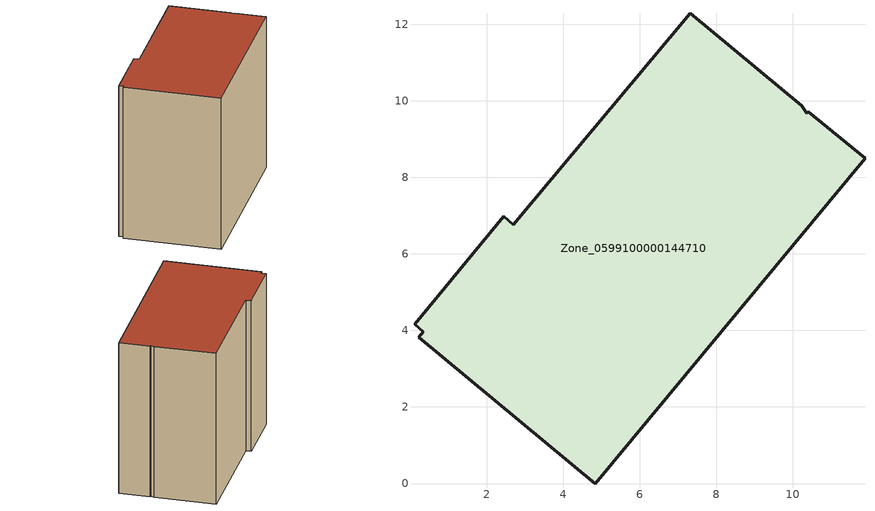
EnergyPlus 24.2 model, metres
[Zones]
Zone_0599100000144710
 floor ground (C_G): 10.41,9.72 11.88,8.49 4.84,0 0.23,3.83 0.34,3.96 0.12,4.16 2.45,6.98 2.7,6.76 7.32,12.28 10.23,9.87 10.37,9.67 z0
 wall outside (C_F): 11.88,8.49 10.41,9.72 10.37,9.67 10.23,9.87 7.32,12.28 2.7,6.76 2.45,6.98 0.12,4.16 0.34,3.96 0.23,3.83 4.84,0 11.88,8.49 z0:9.96
 roof outside (C_R): 10.37,9.67 10.23,9.87 7.32,12.28 2.7,6.76 2.45,6.98 0.12,4.16 0.34,3.96 0.23,3.83 4.84,0 11.88,8.49 10.41,9.72 z9.96
[BUILDING]
Pand.0599100000144710: North Axis=0; Terrain=City; Loads Convergence Tolerance Value=0.04; Temperature Convergence Tolerance Value=0.4; Solar Distribution=FullExterior; Maximum Number of Warmup Days=25; Minimum Number of Warmup Days=1
[Site:Location]
Rotterdam.The.Hague.AP_ZH_NLD Design_Conditions: Latitude=51.96; Longitude=4.45; Time Zone=1; Elevation=-4.5
[SITE:GROUNDTEMPERATURE:BUILDINGSURFACE]
18, 18, 18, 18, 18, 18, 18, 18, 18, 18, 18, 18
[MATERIAL] Thermal Absorptance=0.9; Solar Absorptance=0.7; Visible Absorptance=0.7
Name | Roughness | Thickness | Conductivity | Density | Specific Heat
G.TC.1946 | MediumSmooth | 0.15 | 1 | 540 | 1210
F.TC.1946 | Rough | 0.3 | 0.857143 | 1920 | 840
R.TC.1946 | MediumRough | 0.2 | 0.909091 | 1500 | 1000
[CONSTRUCTION]
C_G: G.TC.1946
C_F: F.TC.1946
C_R: R.TC.1946
[ZONE]
Zone_0599100000144710: Type=1; Multiplier=1; Ceiling Height=Autocalculate; Volume=Autocalculate; Floor Area=autocalculate; Part of Total Floor Area=Yes
[ZONEINFILTRATION:DESIGNFLOWRATE]
Infil_Zone_0599100000144710: Zone or ZoneList or Space or SpaceList=Zone_0599100000144710; Schedule=AlwaysOn; Design Flow Rate Calculation Method=Flow/Area; Flow Rate per Floor Area=0.003; Constant Term Coefficient=1; Temperature Term Coefficient=0; Velocity Term Coefficient=0; Velocity Squared Term Coefficient=0
[HVACTEMPLATE:ZONE:IDEALLOADSAIRSYSTEM]
Zone_0599100000144710: Maximum Heating Supply Air Temperature=50; Minimum Cooling Supply Air Temperature=13; Maximum Heating Supply Air Humidity Ratio=0.0156; Minimum Cooling Supply Air Humidity Ratio=0.0077; Heating Limit=NoLimit; Cooling Limit=NoLimit; Dehumidification Control Type=ConstantSensibleHeatRatio; Cooling Sensible Heat Ratio=0.7; Dehumidification Setpoint=60; Humidification Control Type=None; Humidification Setpoint=30; Outdoor Air Method=None; Outdoor Air Flow Rate per Person=0.00944; Outdoor Air Flow Rate per Zone Floor Area=0; Outdoor Air Flow Rate per Zone=0; Demand Controlled Ventilation Type=None; Outdoor Air Economizer Type=NoEconomizer; Heat Recovery Type=None; Sensible Heat Recovery Effectiveness=0.7; Latent Heat Recovery Effectiveness=0.65
[ZONECONTROL:THERMOSTAT]
ThermostatControl_Zone_0599100000144710: Zone or ZoneList=Zone_0599100000144710; Control Type Schedule=DualSetpointControlType; Control 1=Thermostat_Zone_0599100000144710; Temperature Difference Between Cutout And Setpoint=0
[THERMOSTATSETPOINT:DUALSETPOINT]
Thermostat_Zone_0599100000144710: Heating Setpoint Temperature Schedule=HeatingSetpoint_Zone_0599100000144710; Cooling Setpoint Temperature Schedule=CoolingSetpoint_Zone_0599100000144710
[SCHEDULE:COMPACT]
HeatingSetpoint_Zone_0599100000144710: Through: 12/31, For: AllDays, Until: 24:00, 21
CoolingSetpoint_Zone_0599100000144710: Through: 12/31, For: AllDays, Until: 24:00, 24
DualSetpointControlType: Through: 12/31, For: AllDays, Until: 24:00, 4
AlwaysOn: Through: 12/31, For: AllDays, Until: 24:00, 1
